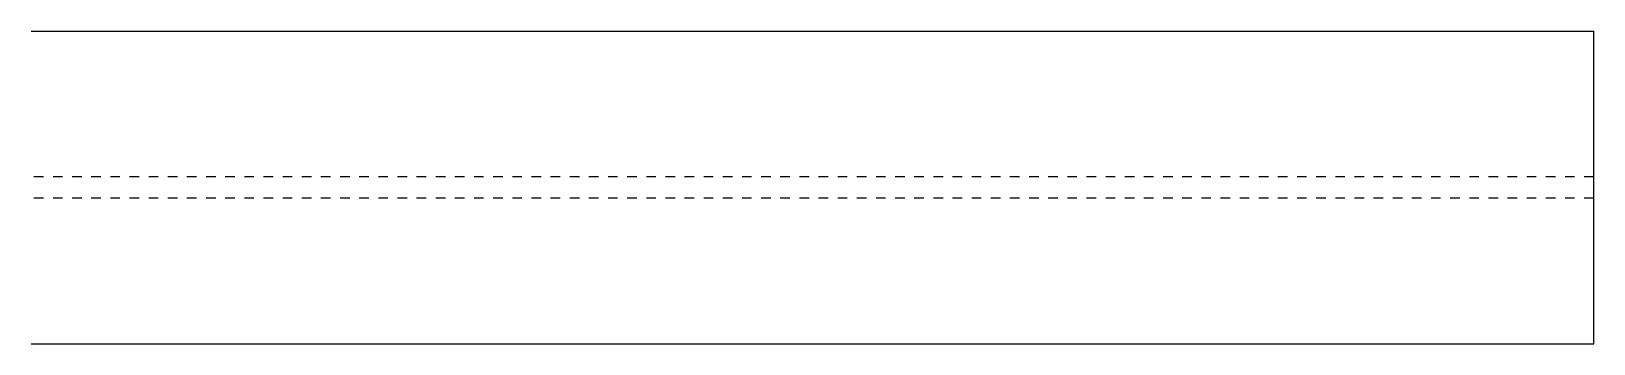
# Model space of a CAD drawing. Header units: millimetres. Extents: x 6 to 15208, y 4 to 186.
# Drawn here: x 14887.9 to 15207.9, y 6 to 70 of the extents above; entities that cross this region are included whole.
import ezdxf

# ---------------------------------------------------------------- set-up
doc = ezdxf.new("R2010")
doc.units = ezdxf.units.MM
doc.linetypes.add('DXK_LINE_DOT2', pattern=[3.9198, 1.9599, -1.9599])
doc.layers.add('STÅL', color=7, linetype='Continuous')

msp = doc.modelspace()

# ---------------------------------------------------------------- linework, layer by layer
at = {"layer": 'STÅL', "color": 2, "linetype": 'Continuous'}
for p, q in [((14887.94, 70), (15207.94, 70)), ((15207.94, 6), (15207.94, 70)), ((14887.94, 6), (15207.94, 6))]:
    msp.add_line(p, q, dxfattribs=at)
at = {"layer": 'STÅL', "color": 7, "linetype": 'DXK_LINE_DOT2'}
for p, q in [((15207.94, 40.2), (14887.94, 40.2)), ((15207.94, 35.8), (14887.94, 35.8))]:
    msp.add_line(p, q, dxfattribs=at)

doc.saveas('drawing.dxf')
